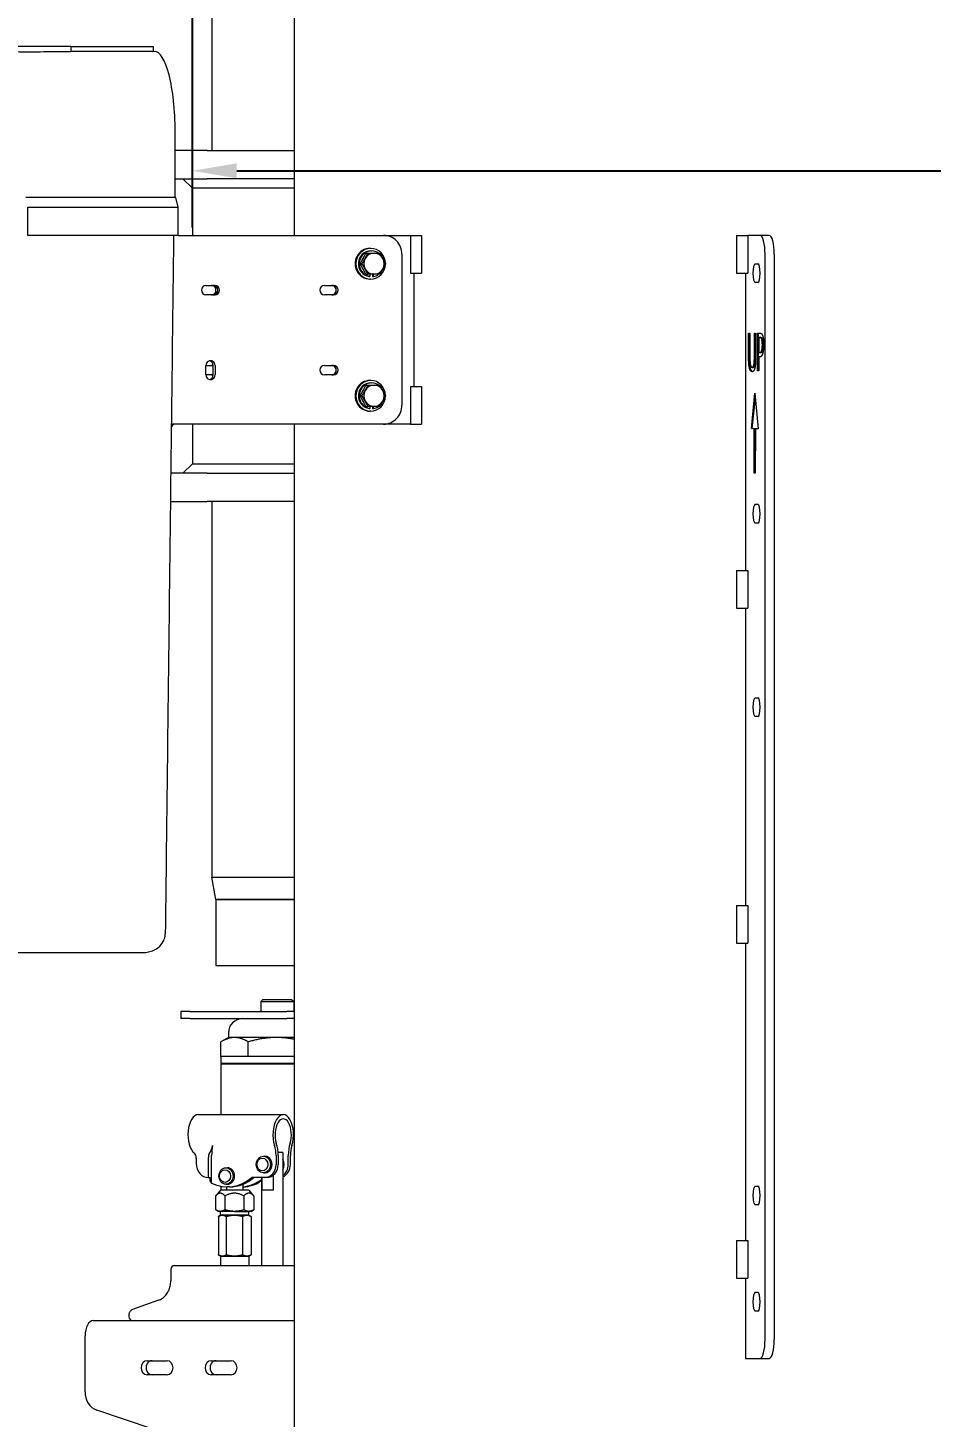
# Model space of a CAD drawing. Header units: inches. Extents: x 15 to 402, y 6 to 261.
# Drawn here: x 55.97 to 79.91, y 76.95 to 113.76 of the extents above; entities that cross this region are included whole.
import ezdxf

# ---------------------------------------------------------------- set-up
doc = ezdxf.new("R2010")
doc.units = ezdxf.units.IN
doc.header["$LTSCALE"] = 12
doc.header["$MEASUREMENT"] = 0
doc.layers.add('Dimension (ANSI)', color=7, linetype='Continuous', lineweight=25)
doc.layers.add('Visible (ANSI)', color=7, linetype='Continuous', lineweight=50)
doc.styles.add('MEMCOR Medium', font='arial.ttf')
doc.dimstyles.new('Default (ANSI)', dxfattribs={"dimscale": 12, "dimtxt": 0.15, "dimasz": 0.098425, "dimexe": 0.125, "dimexo": 0.0625, "dimgap": 0.031496, "dimtad": 0, "dimtih": 1, "dimtoh": 1, "dimdec": 4, "dimrnd": 1e-08, "dimzin": 3, "dimdsep": 46, "dimlunit": 5, "dimtxsty": 'MEMCOR Medium', "dimcen": 0.09, "dimdle": 0.393701, "dimclrd": 256, "dimclre": 256, "dimclrt": 256, "dimadec": 0, "dimazin": 1, "dimtfac": 0.8, "dimtofl": 0, "dimtmove": 0, "dimatfit": 3, "dimfxl": 1, "dimfrac": 1, "dimtolj": 1, "dimtzin": 4, "dimlwd": -1, "dimlwe": -1, "dimarcsym": 0})

# ---------------------------------------------------------------- blocks, each defined once
blk = doc.blocks.new('*D19')
at = {"layer": 'Defpoints', "color": 0, "transparency": 16777216}
for p in [(60.32, 120.644), (98.757, 120.644), (98.757, 109.975)]:
    blk.add_point(p, dxfattribs=at)
at = {"layer": 'Dimension (ANSI)', "transparency": 16777216}
for p, q in [((60.32, 119.894), (60.32, 108.475)), ((98.757, 119.894), (98.757, 108.475)), ((61.502, 109.975), (97.576, 109.975)), ((98.757, 109.975), (102.547, 109.975))]:
    blk.add_line(p, q, dxfattribs=at)
for points in [[(61.502, 110.172), (61.502, 109.778), (60.32, 109.975)], [(97.576, 110.172), (97.576, 109.778), (98.757, 109.975)]]:
    blk.add_solid(points, dxfattribs=at)
at = {"layer": 'Dimension (ANSI)', "transparency": 16777216, "char_height": 1.8, "attachment_point": 5, "style": 'MEMCOR Medium'}
for s, insert in [('\\A1; 38{\\H0.8x;\\S7#16;} in', (109.047, 111.815)), ('\\A1;[976.3 mm]', (109.047, 108.444))]:
    blk.add_mtext(s, dxfattribs=dict(at, insert=insert))
blk = doc.blocks.new('*D21')
at = {"layer": 'Defpoints', "color": 0, "transparency": 16777216}
for p in [(60.555, 122.014), (36.878, 40.014), (59.275, 40.014)]:
    blk.add_point(p, dxfattribs=at)
at = {"layer": 'Dimension (ANSI)', "transparency": 16777216}
for p, q in [((59.805, 122.014), (35.378, 122.014)), ((36.878, 120.833), (36.878, 91.341)), ((36.878, 41.195), (36.878, 85.684)), ((58.525, 40.014), (35.378, 40.014))]:
    blk.add_line(p, q, dxfattribs=at)
for points in [[(36.681, 120.833), (37.075, 120.833), (36.878, 122.014)], [(36.681, 41.195), (37.075, 41.195), (36.878, 40.014)]]:
    blk.add_solid(points, dxfattribs=at)
at = {"layer": 'Dimension (ANSI)', "transparency": 16777216, "char_height": 1.8, "attachment_point": 5, "style": 'MEMCOR Medium'}
for s, insert in [('\\A1; 82 in', (36.878, 89.809)), ('\\A1;[2082.8 mm]', (36.878, 86.981))]:
    blk.add_mtext(s, dxfattribs=dict(at, insert=insert))
blk = doc.blocks.new('*D30')
at = {"layer": 'Defpoints', "color": 0, "transparency": 16777216}
for p in [(26.437, 130.769), (26.204, 40.014), (59.275, 40.014)]:
    blk.add_point(p, dxfattribs=at)
at = {"layer": 'Dimension (ANSI)', "transparency": 16777216}
for p, q in [((26.204, 129.588), (26.204, 103.754)), ((26.204, 41.195), (26.204, 96.993)), ((58.525, 40.014), (24.704, 40.014))]:
    blk.add_line(p, q, dxfattribs=at)
for points in [[(26.007, 129.588), (26.401, 129.588), (26.204, 130.769)], [(26.007, 41.195), (26.401, 41.195), (26.204, 40.014)]]:
    blk.add_solid(points, dxfattribs=at)
at = {"layer": 'Dimension (ANSI)', "transparency": 16777216, "char_height": 1.8, "attachment_point": 5, "style": 'MEMCOR Medium'}
for s, insert in [('\\A1; 90{\\H0.8x;\\S3#4;} in', (26.204, 102.222)), ('\\A1;[2305.2 mm]', (26.204, 98.842))]:
    blk.add_mtext(s, dxfattribs=dict(at, insert=insert))

msp = doc.modelspace()

# ---------------------------------------------------------------- linework, layer by layer
at = {"layer": 'Visible (ANSI)', "linetype": 'Continuous', "lineweight": 18}
for p, q in [((60.842592, 116.014497), (60.842592, 110.514122)), ((63.038506, 108.264122), (63.038506, 114.264122)), ((57.109485, 113.264122), (53.996408, 113.264122)), ((57.109485, 113.264122), (59.290973, 113.264122)), ((57.109485, 113.264122), (57.109485, 113.136441)), ((59.318035, 113.139122), (58.213664, 113.139122)), ((59.290973, 113.264122), (59.290973, 113.139122)), ((59.870437, 109.264122), (59.870437, 111.014122)), ((60.722875, 110.514122), (59.870437, 110.514122)), ((60.722875, 110.514122), (63.038506, 110.514122)), ((59.870437, 109.764122), (60.722875, 109.764122)), ((60.327592, 109.514122), (60.077592, 109.764122)), ((63.038506, 109.764122), (60.722875, 109.764122)), ((60.327592, 109.514122), (60.327592, 108.264122)), ((63.038506, 109.514122), (60.327592, 109.514122)), ((59.888998, 109.264122), (55.911991, 109.264122)), ((55.965111, 109.014122), (59.953986, 109.014122)), ((55.965111, 108.264122), (55.965111, 109.014122)), ((59.953986, 109.014122), (59.888998, 109.264122)), ((59.953986, 108.264122), (59.953986, 109.014122)), ((59.953986, 108.264122), (55.965111, 108.264122)), ((59.953986, 108.264122), (60.220475, 108.264122)), ((60.220475, 108.264122), (65.396333, 108.264122)), ((65.396333, 108.264122), (66.105091, 108.264122)), ((66.105091, 108.264122), (66.398758, 108.264122)), ((66.105091, 108.264122), (66.105091, 107.264122)), ((66.398758, 108.264122), (66.398758, 107.264122)), ((74.749023, 108.264122), (75.053506, 108.264122)), ((74.749023, 108.264122), (74.749023, 107.264122)), ((75.37703, 108.264122), (75.053506, 108.264122)), ((75.053506, 108.264122), (75.053506, 107.264122)), ((75.618511, 108.264122), (75.37703, 108.264122)), ((65.054817, 107.920122), (65.034111, 107.920122)), ((65.054817, 107.854122), (65.079146, 107.854122)), ((64.772202, 107.514122), (64.850556, 107.654622)), ((64.772202, 107.514122), (64.822129, 107.514122)), ((64.850556, 107.373622), (64.772202, 107.514122)), ((64.850556, 107.654622), (64.92891, 107.795122)), ((64.92891, 107.795122), (64.978836, 107.795122)), ((65.879296, 107.764122), (65.879296, 103.764122)), ((75.24762, 107.514122), (75.312325, 107.514122)), ((75.506439, 79.014122), (75.506439, 107.764122)), ((75.747921, 107.764122), (75.747921, 79.014122)), ((64.92891, 107.233122), (64.850556, 107.373622)), ((64.92891, 107.233122), (64.978836, 107.233122)), ((65.009418, 107.177386), (65.033747, 107.177386)), ((65.033747, 107.233122), (65.033747, 107.177386)), ((65.100215, 107.233122), (65.100215, 107.177386)), ((65.100215, 107.177386), (65.124544, 107.177386)), ((65.124544, 107.177386), (65.124544, 107.233122)), ((66.105091, 107.264122), (66.398758, 107.264122)), ((66.19302, 107.264122), (66.19302, 104.264122)), ((74.749023, 107.264122), (75.053506, 107.264122)), ((74.988801, 107.264122), (74.988801, 99.389122)), ((60.687445, 106.939122), (60.928926, 106.939122)), ((63.826704, 106.939122), (64.068185, 106.939122)), ((65.054817, 107.108122), (65.034111, 107.108122)), ((75.312325, 107.014122), (75.24762, 107.014122)), ((60.928926, 106.689122), (60.687445, 106.689122)), ((64.068185, 106.689122), (63.826704, 106.689122)), ((75.069838, 105.049706), (75.069838, 105.673693)), ((75.069838, 105.673693), (75.104236, 105.673693)), ((75.093986, 105.049706), (75.093986, 105.673693)), ((75.104236, 105.673693), (75.104236, 105.049706)), ((75.222739, 105.673693), (75.257136, 105.673693)), ((75.222739, 105.046464), (75.222739, 105.673693)), ((75.246887, 105.046464), (75.246887, 105.673693)), ((75.257136, 105.673693), (75.257136, 105.049706)), ((75.306425, 104.673693), (75.306425, 105.673693)), ((75.306425, 105.673693), (75.371444, 105.673693)), ((75.330573, 104.673693), (75.330573, 105.673693)), ((75.369347, 105.55862), (75.340822, 105.55862)), ((75.340822, 105.55862), (75.340822, 105.159916)), ((75.369347, 105.55862), (75.393495, 105.55862)), ((75.340822, 105.159916), (75.364313, 105.159916)), ((75.340822, 105.046464), (75.340822, 104.673693)), ((75.369976, 105.046464), (75.340822, 105.046464)), ((75.364313, 105.159916), (75.388461, 105.159916)), ((75.419475, 105.219884), (75.443623, 105.219884)), ((60.687445, 104.819122), (60.880211, 104.819122)), ((60.687445, 104.569122), (60.687445, 104.819122)), ((60.880211, 104.569122), (60.687445, 104.569122)), ((60.880398, 104.569122), (60.880398, 104.819122)), ((60.928926, 104.819122), (60.928926, 104.569122)), ((63.826704, 104.819122), (64.068185, 104.819122)), ((64.068185, 104.569122), (63.826704, 104.569122)), ((75.163382, 104.766075), (75.18753, 104.766075)), ((75.340822, 104.673693), (75.306425, 104.673693)), ((64.850556, 104.154622), (64.92891, 104.295122)), ((64.92891, 104.295122), (64.978836, 104.295122)), ((65.054817, 104.420122), (65.034111, 104.420122)), ((65.054817, 104.354122), (65.079146, 104.354122)), ((66.105091, 104.264122), (66.398758, 104.264122)), ((66.105091, 104.264122), (66.105091, 103.264122)), ((66.398758, 104.264122), (66.398758, 103.264122)), ((64.772202, 104.014122), (64.850556, 104.154622)), ((64.772202, 104.014122), (64.822129, 104.014122)), ((64.850556, 103.873622), (64.772202, 104.014122)), ((64.92891, 103.733122), (64.850556, 103.873622)), ((75.14388, 103.144609), (75.238248, 104.08777)), ((75.168029, 103.144609), (75.249947, 103.963353)), ((75.238248, 104.08777), (75.327591, 103.137674)), ((64.92891, 103.733122), (64.978836, 103.733122)), ((65.009418, 103.677386), (65.033747, 103.677386)), ((65.033747, 103.733122), (65.033747, 103.677386)), ((65.054817, 103.608122), (65.034111, 103.608122)), ((65.100215, 103.733122), (65.100215, 103.677386)), ((65.100215, 103.677386), (65.124544, 103.677386)), ((65.124544, 103.677386), (65.124544, 103.733122)), ((60.220475, 103.264122), (59.769552, 103.264122)), ((65.396333, 103.264122), (60.220475, 103.264122)), ((60.327592, 103.264122), (60.327592, 102.214122)), ((63.038506, 61.664122), (63.038506, 103.264122)), ((66.105091, 103.264122), (65.396333, 103.264122)), ((66.105091, 103.264122), (66.398758, 103.264122)), ((75.220547, 103.14251), (75.14388, 103.144609)), ((75.14388, 103.144609), (75.168029, 103.144609)), ((75.244695, 103.14251), (75.168029, 103.144609)), ((75.216811, 101.96659), (75.220547, 103.14251)), ((75.220547, 103.14251), (75.244695, 103.14251)), ((75.240961, 101.967155), (75.244695, 103.14251)), ((75.249869, 103.141186), (75.246669, 101.967289)), ((75.249869, 103.141186), (75.274017, 103.141186)), ((75.327591, 103.137674), (75.249869, 103.141186)), ((75.327488, 103.13877), (75.274017, 103.141186)), ((60.722875, 101.964122), (59.754132, 101.964122)), ((60.327592, 102.214122), (60.077592, 101.964122)), ((60.327592, 102.214122), (63.038506, 102.214122)), ((60.722875, 101.964122), (63.038506, 101.964122)), ((75.246669, 101.967289), (75.216811, 101.96659)), ((59.745236, 101.214122), (60.722875, 101.214122)), ((63.038506, 101.214122), (60.722875, 101.214122)), ((60.842592, 101.214122), (60.842592, 91.264122)), ((75.24762, 101.139122), (75.312325, 101.139122)), ((75.312325, 100.639122), (75.24762, 100.639122)), ((74.749023, 99.389122), (75.053506, 99.389122)), ((74.749023, 99.389122), (74.749023, 98.389122)), ((75.053506, 99.389122), (75.053506, 98.389122)), ((74.749023, 98.389122), (75.053506, 98.389122)), ((74.988801, 98.389122), (74.988801, 90.514122)), ((75.24762, 96.014122), (75.312325, 96.014122)), ((75.312325, 95.514122), (75.24762, 95.514122)), ((60.842592, 91.264122), (63.038506, 91.264122)), ((60.842592, 91.264122), (60.894424, 91.264122)), ((60.952592, 90.674122), (60.842592, 91.264122)), ((60.894424, 91.264122), (63.038506, 91.264122)), ((60.952592, 90.674122), (63.038506, 90.674122)), ((60.952592, 90.674122), (60.952592, 88.924122)), ((62.97182, 90.674122), (60.952592, 90.674122)), ((63.038506, 90.674122), (62.97182, 90.674122)), ((74.749023, 90.514122), (75.053506, 90.514122)), ((74.749023, 90.514122), (74.749023, 89.514122)), ((75.053506, 90.514122), (75.053506, 89.514122)), ((74.749023, 89.514122), (75.053506, 89.514122)), ((74.988801, 89.514122), (74.988801, 81.639122)), ((55.595278, 89.264122), (59.018687, 89.264122)), ((60.952592, 88.924122), (63.038506, 88.924122)), ((62.190092, 88.014122), (62.140092, 87.964122)), ((62.965092, 88.014122), (62.190092, 88.014122)), ((62.965092, 88.014122), (63.015092, 87.964122)), ((60.262426, 87.701622), (60.019644, 87.701622)), ((60.019644, 87.701622), (60.019644, 87.514122)), ((60.262426, 87.701622), (62.83501, 87.701622)), ((62.140092, 87.964122), (63.015092, 87.964122)), ((62.140092, 87.964122), (62.140092, 87.701622)), ((63.038506, 87.701622), (62.83501, 87.701622)), ((63.015092, 87.964122), (63.015092, 87.701622)), ((60.262426, 87.514122), (60.019644, 87.514122)), ((60.262426, 87.514122), (62.83501, 87.514122)), ((63.038506, 87.514122), (62.83501, 87.514122)), ((61.084052, 86.514122), (61.084052, 86.89858)), ((61.283967, 87.014122), (61.097945, 86.906722)), ((61.283967, 87.139122), (61.283967, 87.014122)), ((61.446602, 87.014122), (61.283967, 87.014122)), ((62.555922, 87.014122), (61.446602, 87.014122)), ((61.809152, 86.514122), (61.809152, 86.89858)), ((63.038506, 87.014122), (62.555922, 87.014122)), ((61.809152, 86.514122), (61.083842, 86.514122)), ((61.083842, 86.514122), (61.083842, 86.326622)), ((63.038506, 86.514122), (61.809152, 86.514122)), ((63.038506, 86.326622), (61.083842, 86.326622)), ((63.038506, 86.306622), (61.083842, 86.306622)), ((61.083842, 86.306622), (61.083842, 84.970372)), ((61.208842, 86.306622), (61.208842, 86.326622)), ((60.484326, 84.970372), (62.735338, 84.970372)), ((62.721812, 83.970372), (62.599026, 83.970372)), ((62.721812, 83.970372), (62.721812, 80.970372)), ((60.427738, 83.816164), (60.427738, 83.680372)), ((60.749311, 83.816164), (60.749311, 83.305372)), ((60.838086, 83.155949), (60.838086, 83.883469)), ((61.217549, 83.562199), (61.259347, 83.562199)), ((62.209066, 83.867872), (62.250864, 83.867872)), ((62.545639, 83.883469), (62.545639, 83.649122)), ((62.602227, 83.883469), (62.602227, 83.649122)), ((62.868448, 83.649122), (62.868448, 83.883469)), ((62.925036, 83.649122), (62.925036, 83.883469)), ((60.749311, 83.305372), (60.800346, 83.305372)), ((60.800346, 83.209471), (60.800346, 83.305372)), ((62.250864, 83.305372), (61.902493, 83.305372)), ((62.159312, 83.305372), (62.159312, 80.970372)), ((62.176438, 82.970372), (62.176438, 83.305372)), ((62.209066, 83.430372), (62.250864, 83.430372)), ((62.307452, 83.305372), (62.250864, 83.305372)), ((62.47962, 82.970372), (62.47962, 83.370098)), ((61.074046, 82.970372), (60.948634, 82.820912)), ((61.824046, 82.970372), (61.074046, 82.970372)), ((61.083842, 83.072241), (61.083842, 82.970372)), ((61.217549, 83.124699), (61.259347, 83.124699)), ((61.230296, 83.055831), (61.230296, 82.970372)), ((61.315935, 83.055372), (61.259347, 83.055372)), ((61.667796, 83.124636), (61.667796, 82.970372)), ((61.824046, 82.970372), (61.949457, 82.820912)), ((62.47962, 82.970372), (62.176438, 82.970372)), ((75.24762, 83.076622), (75.312325, 83.076622)), ((60.943935, 82.815228), (60.943935, 82.446948)), ((61.189161, 82.815228), (61.189161, 82.446948)), ((61.694272, 82.815228), (61.694272, 82.446948)), ((61.954156, 82.815228), (61.954156, 82.446948)), ((75.312325, 82.576622), (75.24762, 82.576622)), ((61.011546, 82.407872), (60.948634, 82.444194)), ((61.066548, 82.407872), (61.011546, 82.407872)), ((61.016094, 82.274378), (61.016094, 81.253866)), ((61.074046, 82.307872), (61.020121, 82.276739)), ((61.441717, 82.407872), (61.066548, 82.407872)), ((61.074046, 82.307872), (61.074046, 82.407872)), ((61.121191, 82.307872), (61.074046, 82.307872)), ((61.442764, 82.307872), (61.121191, 82.307872)), ((61.226288, 82.274378), (61.226288, 81.253866)), ((61.441717, 82.407872), (61.824214, 82.407872)), ((61.770619, 82.307872), (61.442764, 82.307872)), ((61.65924, 82.274378), (61.65924, 81.253866)), ((61.824046, 82.307872), (61.770619, 82.307872)), ((61.824046, 82.307872), (61.824046, 82.407872)), ((61.824046, 82.307872), (61.87797, 82.276739)), ((61.886546, 82.407872), (61.824214, 82.407872)), ((61.881997, 82.274378), (61.881997, 81.253866)), ((61.886546, 82.407872), (61.949457, 82.444194)), ((74.749023, 81.639122), (75.053506, 81.639122)), ((74.749023, 81.639122), (74.749023, 80.639122)), ((75.053506, 81.639122), (75.053506, 80.639122)), ((61.074046, 81.220372), (61.020121, 81.251505)), ((61.074046, 81.220372), (61.121191, 81.220372)), ((61.074046, 81.220372), (61.074046, 80.970372)), ((61.121191, 81.220372), (61.442764, 81.220372)), ((61.442764, 81.220372), (61.770619, 81.220372)), ((61.770619, 81.220372), (61.824046, 81.220372)), ((61.824046, 81.220372), (61.87797, 81.251505)), ((61.824046, 81.220372), (61.824046, 80.970372)), ((59.755693, 80.870372), (59.755693, 80.569903)), ((59.855693, 80.970372), (62.502239, 80.970372)), ((62.502239, 80.970372), (63.038506, 80.970372)), ((74.749023, 80.639122), (75.053506, 80.639122)), ((74.988801, 80.639122), (74.988801, 78.514122)), ((75.24762, 80.264122), (75.312325, 80.264122)), ((59.432886, 80.051615), (58.742754, 79.807146)), ((57.69582, 79.514122), (63.038506, 79.514122)), ((58.64573, 79.665044), (58.64573, 79.614122)), ((75.312325, 79.764122), (75.24762, 79.764122)), ((57.483852, 77.625624), (57.483852, 79.114122)), ((59.126945, 78.451622), (59.656975, 78.451622)), ((60.823042, 78.451622), (61.353072, 78.451622)), ((74.988801, 78.514122), (75.37703, 78.514122)), ((75.37703, 78.514122), (75.618511, 78.514122)), ((59.656975, 78.076622), (59.126945, 78.076622)), ((61.353072, 78.076622), (60.823042, 78.076622)), ((63.038506, 75.379587), (57.791541, 77.14481))]:
    msp.add_line(p, q, dxfattribs=at)
for centre, radius, start, end in [((61.658967, 87.139122), 0.375, 90, 180), ((59.855693, 80.870372), 0.1, 90, 180), ((58.74573, 79.614122), 0.1, 180, 270)]:
    msp.add_arc(centre, radius, start, end, dxfattribs=at)
for centre, major_axis, ratio, start_param, end_param in [((58.213664, 111.014122), (-21.990324, 0), 0.096633412, 4.71238898, 4.762622148), ((59.318035, 111.014122), (0, 2.125), 0.259953945, 4.71238898, 6.283185307), ((65.396333, 107.764122), (0, 0.5), 0.965925826, 4.71238898, 6.283185307), ((75.37703, 107.764122), (0, 0.5), 0.258819045, 4.71238898, 6.283185307), ((75.618511, 107.764122), (0, 0.5), 0.258819045, 4.71238898, 6.283185307), ((65.034111, 107.514122), (0, 0.406), 0.965925826, 0, 3.141592654), ((65.054817, 107.514122), (0, 0.406), 0.965925826, 4.722803653, 10.985159615), ((65.054817, 107.514122), (0, 0.34), 0.965925826, 0, 3.002913274), ((65.079146, 107.514122), (0, -0.34), 0.965925826, 2.543605691, 6.144505927), ((65.079146, 107.514122), (0, 0.281), 0.965925826, 0.843630394, 1.250764708), ((65.14204, 107.514122), (0, -0.281), 0.965925826, 4.188790205, 5.235987756), ((65.14204, 107.514122), (0, 0.281), 0.965925826, 0, 1.047197551), ((65.14204, 107.514122), (0, 0.281), 0.965925826, 5.235987756, 6.283185307), ((65.079146, 107.514122), (0, -0.34), 0.965925826, 1.969860234, 2.25394248), ((65.14204, 107.514122), (0, 0.281), 0.965925826, 4.188790205, 5.235987756), ((75.24762, 107.264122), (0, -0.25), 0.258819045, 3.141592654, 6.283185307), ((75.312325, 107.264122), (0, 0.25), 0.258819045, 3.141592654, 6.283185307), ((65.079146, 107.514122), (0, 0.281), 0.965925826, 1.890827945, 2.297962259), ((65.14204, 107.514122), (0, -0.281), 0.965925826, 5.235987756, 6.283185307), ((65.079146, 107.514122), (0, -0.34), 0.965925826, 0.13867938, 0.597986963), ((65.14204, 107.514122), (0, -0.281), 0.965925826, 0, 1.047197551), ((65.079146, 107.514122), (0, -0.34), 0.965925826, 0.887650174, 1.171732419), ((60.687445, 106.814122), (0, -0.125), 0.965925826, 3.141592654, 6.283185307), ((60.831683, 106.814122), (0, -0.125), 0.965925826, 0, 3.141592654), ((60.880211, 106.814122), (0, 0.125), 0.965925826, 3.141592654, 6.283185307), ((60.880398, 106.814122), (0, -0.125), 0.965925826, 0, 3.141592654), ((60.928926, 106.814122), (0, 0.125), 0.965925826, 3.141592654, 6.283185307), ((63.826704, 106.814122), (0, -0.125), 0.965925826, 3.141592654, 6.283185307), ((64.019657, 106.814122), (0, -0.125), 0.965925826, 0, 3.141592654), ((64.068185, 106.814122), (0, 0.125), 0.965925826, 3.141592654, 6.283185307), ((60.808186, 104.819122), (0, 0.125), 0.965925826, 4.71238898, 7.853981634), ((60.759657, 104.819122), (0, 0.125), 0.965925826, 4.71238898, 6.080845559), ((60.808186, 104.569122), (0, -0.125), 0.965925826, 4.71238898, 7.853981634), ((60.759657, 104.569122), (0, -0.125), 0.965925826, 0.202339749, 1.570796327), ((60.831683, 104.694122), (0, 0.125), 0.965925826, 5.867882636, 6.283185307), ((60.831683, 104.694122), (0, -0.125), 0.965925826, 0, 0.415302671), ((60.880211, 104.694122), (0, 0.125), 0.965925826, 6.281642204, 6.283185307), ((60.880211, 104.694122), (0, -0.125), 0.965925826, 0, 0.001543103), ((63.826704, 104.694122), (0, -0.125), 0.965925826, 3.141592654, 6.283185307), ((64.019657, 104.694122), (0, -0.125), 0.965925826, 0, 3.141592654), ((64.068185, 104.694122), (0, 0.125), 0.965925826, 3.141592654, 6.283185307), ((65.034111, 104.014122), (0, 0.406), 0.965925826, 0, 3.141592654), ((65.054817, 104.014122), (0, 0.406), 0.965925826, 4.722803653, 10.985159615), ((65.054817, 104.014122), (0, 0.34), 0.965925826, 0, 3.002913274), ((65.079146, 104.014122), (0, -0.34), 0.965925826, 2.543605691, 6.144505927), ((65.079146, 104.014122), (0, 0.281), 0.965925826, 0.843630394, 1.250764708), ((65.14204, 104.014122), (0, 0.281), 0.965925826, 0, 1.047197551), ((65.14204, 104.014122), (0, 0.281), 0.965925826, 5.235987756, 6.283185307), ((65.079146, 104.014122), (0, -0.34), 0.965925826, 1.969860234, 2.25394248), ((65.079146, 104.014122), (0, 0.281), 0.965925826, 1.890827945, 2.297962259), ((65.14204, 104.014122), (0, -0.281), 0.965925826, 4.188790205, 5.235987756), ((65.14204, 104.014122), (0, -0.281), 0.965925826, 5.235987756, 6.283185307), ((65.14204, 104.014122), (0, -0.281), 0.965925826, 0, 1.047197551), ((65.079146, 104.014122), (0, -0.34), 0.965925826, 0.887650174, 1.171732419), ((65.14204, 104.014122), (0, 0.281), 0.965925826, 4.188790205, 5.235987756), ((65.079146, 104.014122), (0, -0.34), 0.965925826, 0.13867938, 0.597986963), ((65.396333, 103.764122), (0, -0.5), 0.965925826, 0, 1.570796327), ((59.844618, 102.764122), (0, 0.5), 0.258819045, 0, 0.62963673), ((75.24762, 100.889122), (0, -0.25), 0.258819045, 3.141592654, 6.283185307), ((75.312325, 100.889122), (0, 0.25), 0.258819045, 3.141592654, 6.283185307), ((75.24762, 95.764122), (0, -0.25), 0.258819045, 3.141592654, 6.283185307), ((75.312325, 95.764122), (0, 0.25), 0.258819045, 3.141592654, 6.283185307), ((59.113299, 89.766016), (0.113477, 0.48878), 0.98813552, 4.885792848, 4.931163507), ((60.484326, 84.439122), (0, 0.53125), 0.514437215, 0, 2.759956426), ((62.735338, 84.439122), (0, 0.53125), 0.514437215, 4.143359389, 8.423011225), ((62.735338, 84.439122), (0, 0.42125), 0.514437215, 4.143359389, 8.423011225), ((60.355717, 83.816164), (0, 0.14), 0.514437215, 4.71238898, 5.90154908), ((60.797344, 83.816164), (0, 0.14), 0.343090832, 0.381636227, 1.570796327), ((60.711571, 84.439122), (0, -0.53125), 0.343090832, 0.381636227, 1.001766736), ((61.009632, 83.883469), (0, -0.5), 0.343090832, 4.143359389, 4.71238898), ((62.28842, 83.883469), (0, -0.5), 0.514437215, 1.570796327, 2.139825918), ((62.28842, 83.883469), (0, -0.61), 0.514437215, 1.570796327, 2.139825918), ((63.182255, 83.883469), (0, 0.61), 0.514437215, 1.001766736, 1.570796327), ((63.182255, 83.883469), (0, 0.5), 0.514437215, 1.001766736, 1.570796327), ((60.749311, 83.680372), (0, -0.375), 0.857528047, 4.71238898, 6.283185307), ((61.259347, 83.343449), (0, 0.21875), 0.857528047, 3.141592654, 6.283185307), ((62.250864, 83.649122), (0, -0.21875), 0.857528047, 0, 3.141592654), ((62.250864, 83.649122), (0, -0.34375), 0.857528047, 0, 1.570796327), ((62.307452, 83.649122), (0, -0.34375), 0.857528047, 0, 1.570796327), ((62.573673, 83.649122), (0, -0.21875), 0.857528047, 0.910355296, 2.231237358), ((62.630261, 83.649122), (0, -0.34375), 0.857528047, 0.315803056, 1.570796327), ((62.573673, 83.649122), (0, 0.34375), 0.857528047, 3.668138664, 4.71238898), ((61.00663, 84.305372), (0, 1.25), 0.343090832, 2.639797679, 2.737700815), ((61.259347, 84.305372), (0, -1.25), 0.857528047, 5.879293474, 6.926686416), ((61.315935, 84.305372), (0, -1.25), 0.857528047, 0, 0.643501109), ((61.582156, 84.305372), (0, -1.25), 0.857528047, 0.079979416, 0.568581333), ((61.638744, 84.305372), (0, -1.25), 0.857528047, 0.027105665, 0.507101213), ((75.24762, 82.826622), (0, -0.25), 0.258819045, 3.141592654, 6.283185307), ((75.312325, 82.826622), (0, 0.25), 0.258819045, 3.141592654, 6.283185307), ((75.24762, 80.014122), (0, -0.25), 0.258819045, 3.141592654, 6.283185307), ((75.312325, 80.014122), (0, 0.25), 0.258819045, 3.141592654, 6.283185307), ((57.69582, 79.114122), (0, 0.4), 0.529919264, 0, 1.570796327), ((75.37703, 79.014122), (0, -0.5), 0.258819045, 0, 1.570796327), ((75.618511, 79.014122), (0, -0.5), 0.258819045, 0, 1.570796327), ((59.126945, 78.264122), (0, -0.1875), 0.848048096, 3.141592654, 6.283185307), ((59.259425, 78.264122), (0, 0.1875), 0.848048096, 0, 3.141592654), ((59.656975, 78.264122), (0, 0.1875), 0.848048096, 3.141592654, 6.283185307), ((60.823042, 78.264122), (0, -0.1875), 0.848048096, 3.141592654, 6.283185307), ((60.955521, 78.264122), (0, 0.1875), 0.848048096, 0, 3.141592654), ((61.353072, 78.264122), (0, 0.1875), 0.848048096, 3.141592654, 6.283185307), ((57.907876, 77.625624), (0, -0.5), 0.848048096, 4.71238898, 6.005262509)]:
    msp.add_ellipse(centre, major_axis=major_axis, ratio=ratio, start_param=start_param, end_param=end_param, dxfattribs=at)
for centre, major_axis in [((61.217549, 83.343449), (0, -0.21875)), ((62.209066, 83.649122), (0, -0.21875)), ((62.183344, 83.649122), (0, 0.16875)), ((61.191827, 83.343449), (0, 0.16875))]:
    msp.add_ellipse(centre, major_axis=major_axis, ratio=0.857528047, dxfattribs=at)
for points, knots in [([(55.656935, 113.131731), (55.77834, 113.131258), (55.896922, 113.130971), (56.01015, 113.130971), (56.135149, 113.130971), (56.261453, 113.131287), (56.38818, 113.131787)], [28.615660727, 28.615660727, 28.615660727, 28.615660727, 29.490830428, 29.490830428, 29.490830428, 30.456978839, 30.456978839, 30.456978839, 30.456978839]), ([(56.38818, 113.131787), (56.548903, 113.132493), (56.71031, 113.133515), (56.950589, 113.135261), (57.030292, 113.135879), (57.109485, 113.136441)], [0.966148411, 0.966148411, 0.966148411, 0.966148411, 2.191429059, 2.191429059, 2.802720713, 2.802720713, 2.802720713, 2.802720713]), ([(59.828859, 108.264122), (59.814229, 107.03069), (59.799599, 105.797257), (59.770338, 103.330393), (59.755708, 102.09696), (59.726446, 99.630096), (59.711815, 98.396664), (59.682553, 95.929799), (59.667922, 94.696367), (59.638659, 92.229503), (59.624027, 90.996071), (59.609396, 89.762639)], [-48.29990362, -48.29990362, -48.29990362, -48.29990362, -38.891284736, -38.891284736, -29.482665852, -29.482665852, -20.074046969, -20.074046969, -10.665428085, -10.665428085, -1.256809201, -1.256809201, -1.256809201, -1.256809201]), ([(75.439638, 105.520532), (75.432245, 105.539574), (75.424781, 105.546811), (75.412006, 105.556777), (75.402172, 105.55862), (75.393495, 105.55862)], [-0.3818938296, -0.3818938296, -0.3818938296, -0.3818938296, -0.2554611271, -0.2554611271, 0, 0, 0, 0]), ([(75.458305, 105.368182), (75.458305, 105.388464), (75.457775, 105.408927), (75.454894, 105.451281), (75.45265, 105.467236), (75.447869, 105.494969), (75.444084, 105.509078), (75.439638, 105.520532)], [-0.3372795691, -0.3372795691, -0.3372795691, -0.3372795691, -0.2539165575, -0.2539165575, -0.1573425254, -0.1573425254, 0, 0, 0, 0]), ([(75.443623, 105.219884), (75.446106, 105.229477), (75.448364, 105.239884), (75.45239, 105.263289), (75.453817, 105.274656), (75.457415, 105.311314), (75.458305, 105.340199), (75.458305, 105.368182)], [-0.3778990738, -0.3778990738, -0.3778990738, -0.3778990738, -0.2983955769, -0.2983955769, -0.2132300142, -0.2132300142, 0, 0, 0, 0]), ([(75.118736, 104.745005), (75.114233, 104.762135), (75.110349, 104.781147), (75.103849, 104.823416), (75.101354, 104.846059), (75.097202, 104.900537), (75.093986, 104.954702), (75.093986, 105.049706)], [-1.834872944, -1.834872944, -1.834872944, -1.834872944, -1.283211598, -1.283211598, -0.723930443, -0.723930443, 0, 0, 0, 0]), ([(75.235771, 104.847923), (75.240189, 104.873807), (75.243072, 104.902151), (75.24536, 104.948363), (75.246887, 104.982687), (75.246887, 105.046464)], [-1.425366243, -1.425366243, -1.425366243, -1.425366243, -0.485984079, -0.485984079, 0, 0, 0, 0]), ([(75.388461, 105.159916), (75.396368, 105.159916), (75.404876, 105.161298), (75.421621, 105.170511), (75.426823, 105.177603), (75.435321, 105.192348), (75.439796, 105.204361), (75.443623, 105.219884)], [-0.3720280769, -0.3720280769, -0.3720280769, -0.3720280769, -0.2742790033, -0.2742790033, -0.1633485372, -0.1633485372, 0, 0, 0, 0]), ([(75.175729, 104.654273), (75.171486, 104.655503), (75.167259, 104.657467), (75.156033, 104.665152), (75.149163, 104.672531), (75.133604, 104.69812), (75.125613, 104.718432), (75.118736, 104.745005)], [-0.6225640134, -0.6225640134, -0.6225640134, -0.6225640134, -0.4978653255, -0.4978653255, -0.2863653536, -0.2863653536, 0, 0, 0, 0]), ([(75.18753, 104.766075), (75.194397, 104.766075), (75.201277, 104.768877), (75.212017, 104.779919), (75.218318, 104.787799), (75.228965, 104.815614), (75.232757, 104.830283), (75.235771, 104.847923)], [-0.7299087878, -0.7299087878, -0.7299087878, -0.7299087878, -0.3783755563, -0.3783755563, -0.1610495695, -0.1610495695, 0, 0, 0, 0]), ([(59.018687, 89.264122), (59.067704, 89.264122), (59.116964, 89.269226), (59.214122, 89.290189), (59.262352, 89.306088), (59.355901, 89.350579), (59.401601, 89.379316), (59.485953, 89.453194), (59.524662, 89.498411), (59.577175, 89.594552), (59.594377, 89.641196), (59.605799, 89.707108), (59.607684, 89.723499), (59.608615, 89.739899)], [-0.002011235, -0.002011235, -0.002011235, -0.002011235, 0.35938223, 0.35938223, 0.720775695, 0.720775695, 1.082169161, 1.082169161, 1.443562626, 1.443562626, 1.716331212, 1.716331212, 1.804956091, 1.804956091, 1.804956091, 1.804956091]), ([(59.432886, 80.051615), (59.468492, 80.064228), (59.50307, 80.082286), (59.567992, 80.128712), (59.598322, 80.157089), (59.652407, 80.222716), (59.676147, 80.259962), (59.715028, 80.340954), (59.730161, 80.384689), (59.750495, 80.47559), (59.755693, 80.522743), (59.755693, 80.569903)], [3.436501174, 3.436501174, 3.436501174, 3.436501174, 3.691678735, 3.691678735, 3.946856297, 3.946856297, 4.202033858, 4.202033858, 4.457211419, 4.457211419, 4.71238898, 4.71238898, 4.71238898, 4.71238898]), ([(58.742754, 79.807146), (58.73019, 79.802696), (58.718479, 79.796486), (58.69757, 79.781533), (58.688363, 79.772802), (58.67268, 79.753773), (58.666195, 79.743476), (58.655893, 79.722016), (58.652071, 79.710851), (58.64699, 79.68814), (58.64573, 79.676591), (58.64573, 79.665044)], [0.294908521, 0.294908521, 0.294908521, 0.294908521, 0.550086082, 0.550086082, 0.805263643, 0.805263643, 1.060441204, 1.060441204, 1.315618766, 1.315618766, 1.570796327, 1.570796327, 1.570796327, 1.570796327])]:
    msp.add_open_spline(points, degree=3, knots=knots, dxfattribs=at)
for points, weights in [([(64.822129, 107.514122), (64.870615, 107.589416), (64.906979, 107.654622)], [1, 1.0379548493, 1]), ([(64.906979, 107.373622), (64.870615, 107.438828), (64.822129, 107.514122)], [1, 1.0379548493, 1]), ([(64.906979, 107.654622), (64.943343, 107.719828), (64.978836, 107.795122)], [1, 1.0379548493, 1]), ([(64.978836, 107.795122), (65.069312, 107.795122), (65.14204, 107.795122)], [1, 1.0379548493, 1]), ([(65.14204, 107.795122), (65.214768, 107.795122), (65.292251, 107.795122)], [1, 1.0379548493, 1]), ([(65.292251, 107.795122), (65.340737, 107.719828), (65.377101, 107.654622)], [1, 1.0379548493, 1]), ([(65.377101, 107.654622), (65.413465, 107.589416), (65.448959, 107.514122)], [1, 1.0379548493, 1]), ([(65.448959, 107.514122), (65.413465, 107.438828), (65.377101, 107.373622)], [1, 1.0379548493, 1]), ([(64.978836, 107.233122), (64.943343, 107.308416), (64.906979, 107.373622)], [1, 1.0379548493, 1]), ([(65.14204, 107.233122), (65.069312, 107.233122), (64.978836, 107.233122)], [1, 1.0379548493, 1]), ([(65.292251, 107.233122), (65.214768, 107.233122), (65.14204, 107.233122)], [1, 1.0379548493, 1]), ([(65.377101, 107.373622), (65.340737, 107.308416), (65.292251, 107.233122)], [1, 1.0379548493, 1]), ([(64.906979, 104.154622), (64.943343, 104.219828), (64.978836, 104.295122)], [1, 1.0379548493, 1]), ([(64.978836, 104.295122), (65.069312, 104.295122), (65.14204, 104.295122)], [1, 1.0379548493, 1]), ([(65.14204, 104.295122), (65.214768, 104.295122), (65.292251, 104.295122)], [1, 1.0379548493, 1]), ([(65.292251, 104.295122), (65.340737, 104.219828), (65.377101, 104.154622)], [1, 1.0379548493, 1]), ([(64.822129, 104.014122), (64.870615, 104.089416), (64.906979, 104.154622)], [1, 1.0379548493, 1]), ([(64.906979, 103.873622), (64.870615, 103.938828), (64.822129, 104.014122)], [1, 1.0379548493, 1]), ([(64.978836, 103.733122), (64.943343, 103.808416), (64.906979, 103.873622)], [1, 1.0379548493, 1]), ([(65.377101, 103.873622), (65.340737, 103.808416), (65.292251, 103.733122)], [1, 1.0379548493, 1]), ([(65.377101, 104.154622), (65.413465, 104.089416), (65.448959, 104.014122)], [1, 1.0379548493, 1]), ([(65.448959, 104.014122), (65.413465, 103.938828), (65.377101, 103.873622)], [1, 1.0379548493, 1]), ([(65.14204, 103.733122), (65.069312, 103.733122), (64.978836, 103.733122)], [1, 1.0379548493, 1]), ([(65.292251, 103.733122), (65.214768, 103.733122), (65.14204, 103.733122)], [1, 1.0379548493, 1]), ([(61.446602, 87.014122), (61.278342, 87.014122), (61.084052, 86.89858)], [1.36108457154, 1.36108457154, 1.26336309598]), ([(61.809152, 86.89858), (61.614862, 87.014122), (61.446602, 87.014122)], [1.26336309598, 1.36108457154, 1.36108457154]), ([(62.555922, 87.014122), (62.209345, 87.014122), (61.809152, 86.89858)], [1.36108457154, 1.36108457154, 1.26336309598]), ([(63.038506, 86.963831), (62.789355, 87.014122), (62.555922, 87.014122)], [1.31675283435, 1.36108457154, 1.36108457154]), ([(60.943935, 82.815228), (61.066548, 82.965741), (61.189161, 82.815228)], [1.3976395859, 1.6138551823, 1.3976395859]), ([(61.189161, 82.815228), (61.441717, 82.965741), (61.694272, 82.815228)], [1.3976395859, 1.6138551823, 1.3976395859]), ([(61.694272, 82.815228), (61.824214, 82.965741), (61.954156, 82.815228)], [1.3976395859, 1.6138551823, 1.3976395859]), ([(61.954156, 82.815228), (61.951796, 82.818125), (61.949457, 82.820912)], [1.3976395859, 1.40125370138, 1.40474699457]), ([(61.066548, 82.407872), (61.009643, 82.407872), (60.943935, 82.446948)], [2.18222620054, 2.18222620054, 2.02554940852]), ([(61.016094, 82.274378), (61.072415, 82.307872), (61.121191, 82.307872)], [3.34375465086, 3.60239497321, 3.60239497321]), ([(61.189161, 82.446948), (61.123453, 82.407872), (61.066548, 82.407872)], [2.02554940853, 2.18222620054, 2.18222620054]), ([(61.121191, 82.307872), (61.169966, 82.307872), (61.226288, 82.274378)], [3.60239497321, 3.60239497321, 3.34375465086]), ([(61.441717, 82.407872), (61.324505, 82.407872), (61.189161, 82.446948)], [2.18222620054, 2.18222620054, 2.02554940852]), ([(61.226288, 82.274378), (61.342297, 82.307872), (61.442764, 82.307872)], [3.34375465086, 3.60239497321, 3.60239497321]), ([(61.694272, 82.446948), (61.558928, 82.407872), (61.441717, 82.407872)], [2.02554940853, 2.18222620054, 2.18222620054]), ([(61.442764, 82.307872), (61.54323, 82.307872), (61.65924, 82.274378)], [3.60239497321, 3.60239497321, 3.34375465086]), ([(61.65924, 82.274378), (61.718927, 82.307872), (61.770619, 82.307872)], [3.34375465086, 3.60239497321, 3.60239497321]), ([(61.824214, 82.407872), (61.763908, 82.407872), (61.694272, 82.446948)], [2.04395250875, 2.04395250875, 1.89720332115]), ([(61.770619, 82.307872), (61.82231, 82.307872), (61.881997, 82.274378)], [3.60239497321, 3.60239497321, 3.34375465086]), ([(61.954156, 82.446948), (61.88452, 82.407872), (61.824214, 82.407872)], [1.89720332115, 2.04395250875, 2.04395250875]), ([(61.881997, 82.274378), (61.879974, 82.275581), (61.87797, 82.276739)], [3.34375465086, 3.35240116857, 3.36075862745]), ([(61.949457, 82.444194), (61.951796, 82.445544), (61.954156, 82.446948)], [2.03584992347, 2.03078721771, 2.02554940852]), ([(61.121191, 81.220372), (61.072415, 81.220372), (61.016094, 81.253866)], [3.60239497321, 3.60239497321, 3.34375465086]), ([(61.226288, 81.253866), (61.169966, 81.220372), (61.121191, 81.220372)], [3.34375465086, 3.60239497321, 3.60239497321]), ([(61.442764, 81.220372), (61.342297, 81.220372), (61.226288, 81.253866)], [3.60239497321, 3.60239497321, 3.34375465086]), ([(61.65924, 81.253866), (61.54323, 81.220372), (61.442764, 81.220372)], [3.34375465086, 3.60239497321, 3.60239497321]), ([(61.770619, 81.220372), (61.718927, 81.220372), (61.65924, 81.253866)], [3.60239497321, 3.60239497321, 3.34375465086]), ([(61.881997, 81.253866), (61.82231, 81.220372), (61.770619, 81.220372)], [3.34375465086, 3.60239497321, 3.60239497321]), ([(61.87797, 81.251505), (61.879974, 81.252662), (61.881997, 81.253866)], [3.36075862745, 3.35240116857, 3.34375465086])]:
    msp.add_rational_spline(points, weights, degree=2, dxfattribs=at)
for points in [[(75.371444, 105.673693), (75.394516, 105.673693), (75.426815, 105.644519), (75.43919, 105.611294)], [(75.41549, 105.520532), (75.40731, 105.541602), (75.385497, 105.55862), (75.369347, 105.55862)], [(75.434156, 105.368182), (75.434156, 105.420046), (75.424928, 105.496221), (75.41549, 105.520532)], [(75.419475, 105.219884), (75.427235, 105.249868), (75.434156, 105.32037), (75.434156, 105.368182)], [(75.43919, 105.611294), (75.453662, 105.573206), (75.470022, 105.455702), (75.470022, 105.372234)], [(75.470022, 105.372234), (75.470022, 105.307404), (75.458067, 105.19071), (75.44737, 105.150192)], [(75.094587, 104.745005), (75.080954, 104.796869), (75.069838, 104.942736), (75.069838, 105.049706)], [(75.104236, 105.049706), (75.104236, 104.980013), (75.10885, 104.88601), (75.115352, 104.847923)], [(75.211622, 104.847923), (75.218124, 104.88601), (75.222739, 104.979203), (75.222739, 105.046464)], [(75.257136, 105.049706), (75.257136, 104.945167), (75.246229, 104.796059), (75.232387, 104.745005)], [(75.364313, 105.159916), (75.385287, 105.159916), (75.411085, 105.185848), (75.419475, 105.219884)], [(75.44737, 105.150192), (75.433947, 105.099138), (75.397662, 105.046464), (75.369976, 105.046464)], [(75.163382, 104.652623), (75.140521, 104.652623), (75.106543, 104.698814), (75.094587, 104.745005)], [(75.115352, 104.847923), (75.122273, 104.807404), (75.146184, 104.766075), (75.163382, 104.766075)], [(75.163382, 104.766075), (75.179532, 104.766075), (75.204701, 104.807404), (75.211622, 104.847923)], [(75.232387, 104.745005), (75.220012, 104.698004), (75.187293, 104.652623), (75.163382, 104.652623)]]:
    msp.add_open_spline(points, degree=2, dxfattribs=at)

# ---------------------------------------------------------------- dimensions: what is measured, and where the dimension line sits
at = {"layer": 'Dimension (ANSI)'}
for base, p1, p2, angle, text, override, picture, middle in [((26.204318, 40.014122), (26.437037, 130.769122), (59.275434, 40.014122), 90, ' <> in\\X[2305.2 mm]', {"dimgap": 0.031496, "dimdec": 4, "dimpost": '', "dimse1": 1, "dimtol": 0, "dimlim": 0, "dimtp": 0, "dimtm": 0, "dimtdec": 2, "dimatfit": 1}, '*D30', (26.204318, 100.373409)), ((36.878081, 40.014122), (60.554679, 122.014122), (59.275434, 40.014122), 90, ' <> in\\X[2082.8 mm]', {"dimgap": 0.031496, "dimdec": 4, "dimpost": '', "dimtol": 0, "dimlim": 0, "dimtp": 0, "dimtm": 0, "dimtdec": 2, "dimatfit": 1}, '*D21', (36.878081, 88.512054)), ((98.757223, 109.975323), (60.32042, 120.644122), (98.757223, 120.644122), 180, ' <> in\\X[976.3 mm]', {"dimgap": 0.031496, "dimtih": 0, "dimtoh": 0, "dimdec": 4, "dimpost": '', "dimtol": 0, "dimlim": 0, "dimtp": 0, "dimtm": 0, "dimtdec": 2, "dimatfit": 2}, '*D19', (109.04685, 109.975323))]:
    dim = msp.add_linear_dim(base=base, p1=p1, p2=p2, angle=angle, text=text, dimstyle='Default (ANSI)', override=override, dxfattribs=at)
    dim.commit()
    dim.dimension.update_dxf_attribs({"geometry": picture, "text_midpoint": middle, "dimtype": 160})

doc.saveas('drawing.dxf')
